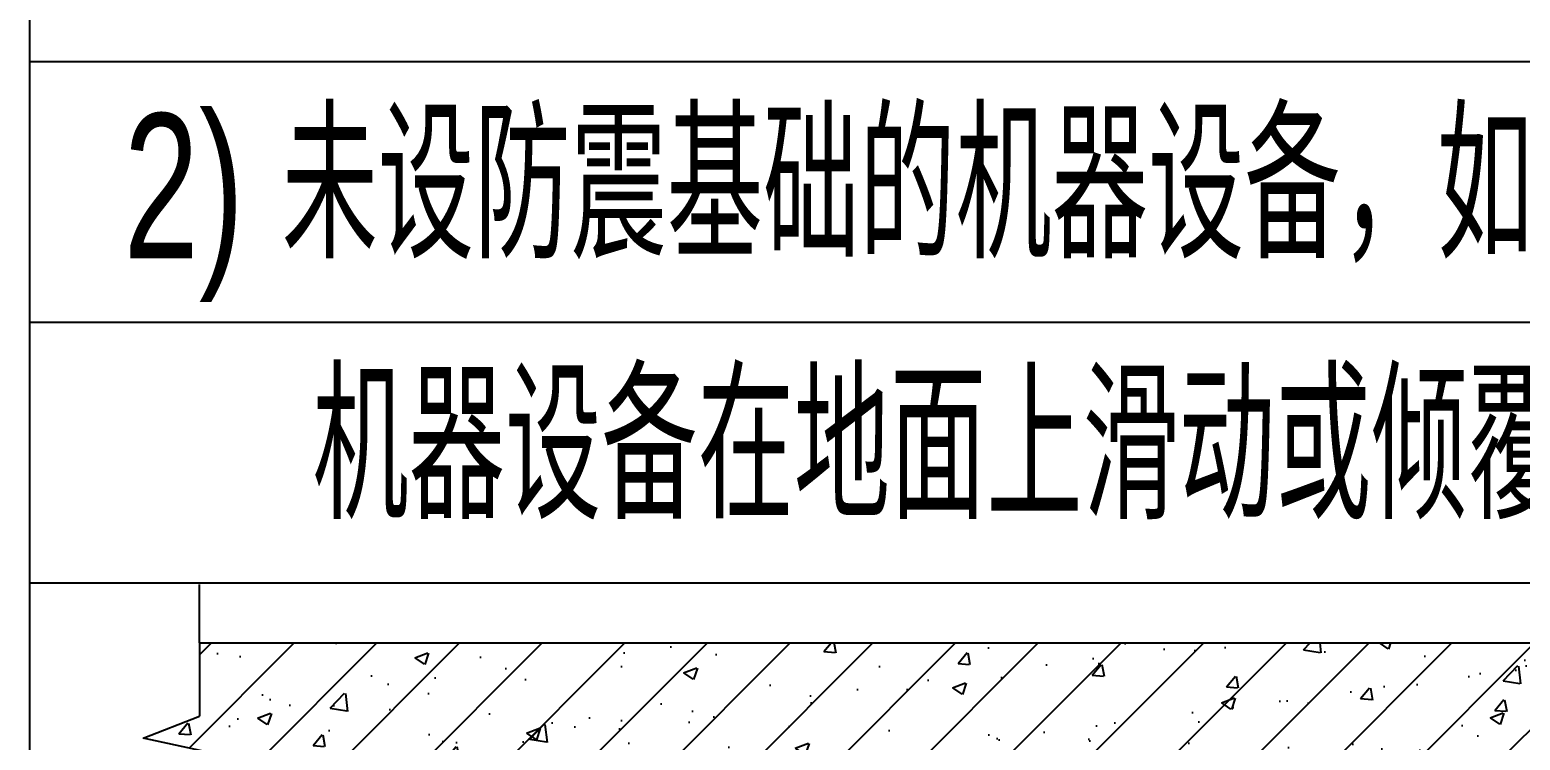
# Model space of a CAD drawing. Extents: x -216126 to 1846968, y -229642 to 543368.
# Drawn here: x 393679 to 398827, y 460233 to 462686 of the extents above; entities that cross this region are included whole.
import ezdxf

# ---------------------------------------------------------------- set-up
doc = ezdxf.new("R2010")
doc.units = 0
doc.header["$LTSCALE"] = 1000
doc.header["$MEASUREMENT"] = 0
for name, color, linetype in [('02___PRT_ALL_AXES', 7, 'Continuous'), ('JZ_0', 7, 'Continuous'), ('JZ_TEXT', 4, 'Continuous'), ('图框', 155, 'Continuous')]:
    doc.layers.add(name, color=color, linetype=linetype)
doc.styles.add('DXF', font='ros.shx', dxfattribs={"width": 0.7, "bigfont": 'hzs.shx'})

# ---------------------------------------------------------------- blocks, each defined once
blk = doc.blocks.new('抗震大样1')
at = {"layer": '图框', "linetype": 'Continuous'}
h = blk.add_hatch(dxfattribs=at)
h.set_pattern_fill('ANSI31', color=8, scale=2307.852, style=0)
h.set_pattern_definition([(45, (-2247750.88, -5851786.9), (-203.987225, 203.987225), [])])
h.paths.add_polyline_path([(2249.6, 911), (2399.1, 911), (2399.1, 321.1), (2249.6, 321.1)])
h.paths.add_polyline_path([(6734.3, 911), (6883.8, 911), (6883.8, 321.1), (6734.3, 321.1)])
h.paths.add_polyline_path([(785.2, 806.6), (208, 931.8), (486.1, 1039.4), (486.1, 1401.2), (9625.2, 1401.2), (9625.2, 1039.4), (9347.1, 931.8), (9924.3, 806.6), (9625.2, 726.5), (9625.2, 321.1), (7016, 321.1), (6248.3, 321.1), (486.1, 321.1), (486.1, 726.5)])
h = blk.add_hatch(dxfattribs=at)
h.set_pattern_fill('AR-CONC', color=8, scale=92.31408, style=0)
h.set_pattern_definition([(50, (-2247750.9, -5851786.9), (662.13214, -57.929056), [69.23556, -761.59116]), (355, (-2247750.9, -5851786.9), (-128.08702, 694.37925), [55.38845, -609.27293]), (100.4514, (-2247695.7, -5851791.7), (534.045613, 636.44977), [58.84117, -647.25289]), (46.1842, (-2247750.9, -5851602.3), (985.21376, -152.79736), [103.85334, -1142.38674]), (96.6356, (-2247668.8, -5851615), (862.82528, 899.24795), [88.26176, -970.87918]), (351.1842, (-2247750.9, -5851602.3), (862.82458, 899.24862), [83.08267, -913.9094]), (21, (-2247658.57, -5851648.4), (551.029254, -371.673925), [69.23556, -761.59116]), (326, (-2247658.57, -5851648.4), (224.61431, 669.41559), [55.38845, -609.27293]), (71.4514, (-2247612.65, -5851679.4), (775.64379, 297.74106), [58.84117, -647.25289]), (37.5, (-2247750.88, -5851786.9), (11.225259, 307.3078985), [0, -601.887802, 0, -618.504336, 0, -611.58078]), (7.5, (-2247750.88, -5851786.9), (242.850223, 364.097543), [0, -352.639786, 0, -588.04069, 0, -233.093052]), (327.5, (-2247956.74, -5851786.9), (492.793271, -20.821322), [0, -230.7852, 0, -720.049824, 0, -955.450728]), (317.5, (-2248049.05, -5851786.9), (538.362947, 92.410993), [0, -300.02076, 0, -478.186934, 0, -678.508488])])
h.paths.add_polyline_path([(2249.6, 911), (2399.1, 911), (2399.1, 321.1), (2249.6, 321.1)])
h.paths.add_polyline_path([(6734.3, 911), (6883.8, 911), (6883.8, 321.1), (6734.3, 321.1)])
h.paths.add_polyline_path([(785.2, 806.6), (208, 931.8), (486.1, 1039.4), (486.1, 1401.2), (9625.2, 1401.2), (9625.2, 1039.4), (9347.1, 931.8), (9924.3, 806.6), (9625.2, 726.5), (9625.2, 321.1), (7016, 321.1), (6248.3, 321.1), (486.1, 321.1), (486.1, 726.5)])
at = {"color": 4}
for points in [[(486.1, 1401.2), (486.1, 1688.8)], [(486.1, 1401.2), (486.1, 1039.4)], [(208, 931.8), (486.1, 1039.4)], [(785.2, 806.6), (208, 931.8)]]:
    blk.add_lwpolyline(points, dxfattribs=at)
at = {"layer": '02___PRT_ALL_AXES', "color": 133, "linetype": 'Continuous'}
blk.add_line((486.1, 1401.2), (9625.2, 1401.2), dxfattribs=at)

msp = doc.modelspace()

# ---------------------------------------------------------------- linework, layer by layer
at = {"layer": 'JZ_0', "color": 8}
for p, q in [((393679.4, 420277), (393679.4, 471577)), ((393679.4, 462577), (410912.4, 462577)), ((393679.4, 461677), (410912.4, 461677)), ((393679.4, 460777), (410912.4, 460777))]:
    msp.add_line(p, q, dxfattribs=at)

# ---------------------------------------------------------------- block references
at = {"xscale": 0.7, "yscale": 0.7, "zscale": 0.7}
msp.add_blockref('抗震大样1', (393925.6, 459588.5), dxfattribs=at)

# ---------------------------------------------------------------- texts
at = {"layer": 'JZ_TEXT', "style": 'DXF', "width": 0.7}
for s, p in [('2) 未设防震基础的机器设备，如水箱等必须与主体结构连接牢固，以防止地震时', (394003.3, 461897.1)), ('机器设备在地面上滑动或倾覆，破坏其使用功能或扭坏其连接管道。', (394655.9, 460997.1))]:
    msp.add_text(s, height=500, dxfattribs=at).set_placement(p)

doc.saveas('drawing.dxf')
